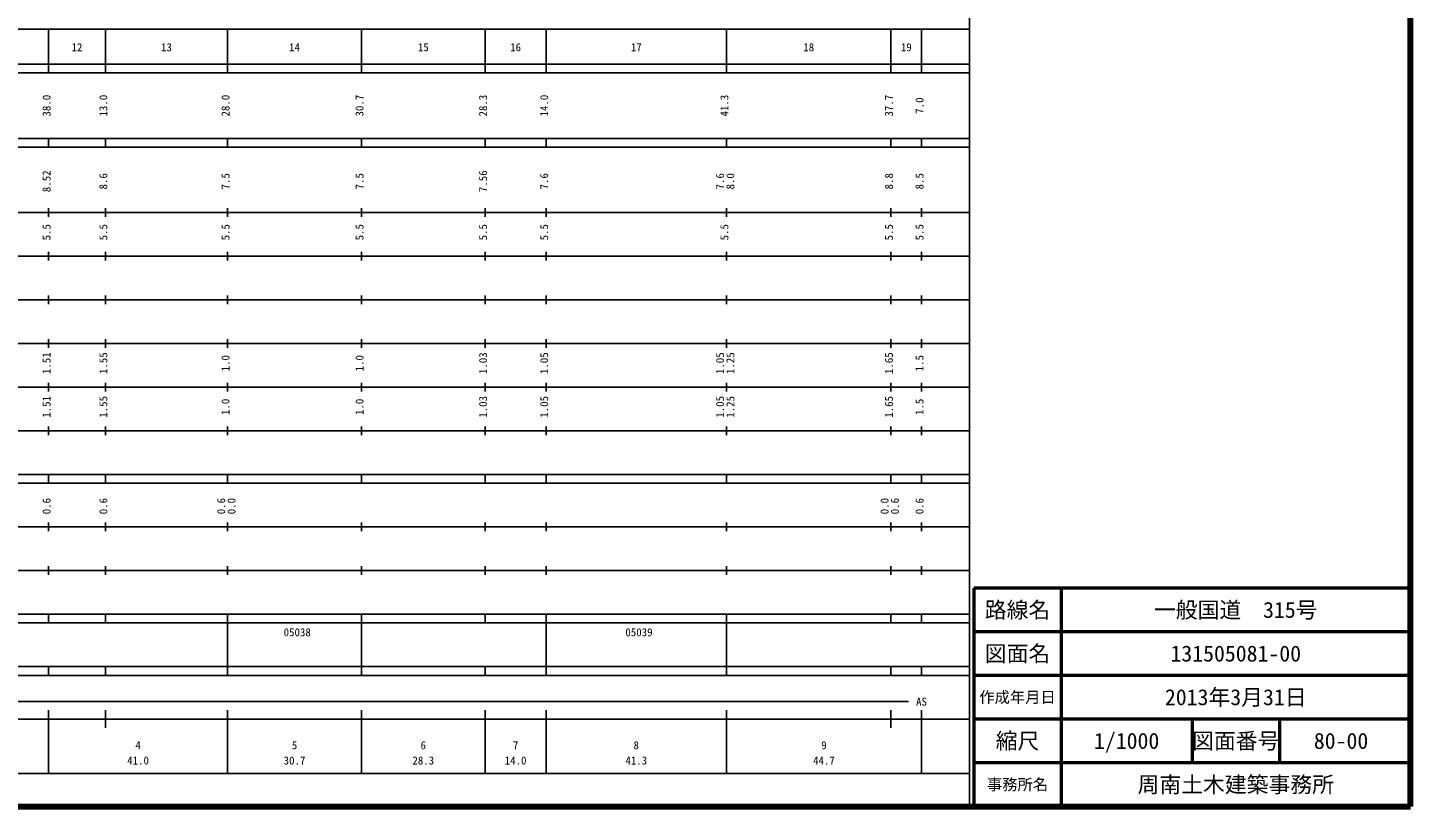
# Model space of a CAD drawing. Units: millimetres on the paper, enlarged 1000 times. Extents: x 40000 to 680000, y 20000 to 380000.
# Drawn here: x 363202 to 680000, y 20000 to 198357 of the extents above; entities that cross this region are included whole.
import ezdxf
from ezdxf.enums import TextEntityAlignment as Align

# ---------------------------------------------------------------- set-up
doc = ezdxf.new("R2010")
doc.units = ezdxf.units.MM
doc.header["$LTSCALE"] = 1000
for name, color, linetype, lineweight in [('M-TTL', 2, 'Continuous', 140), ('M-TTL-BAND', 7, 'Continuous', 25), ('M-TTL-FRAM', 2, 'Continuous', 50), ('M-TTL-LINE', 7, 'Continuous', 50)]:
    doc.layers.add(name, color=color, linetype=linetype, lineweight=lineweight)
doc.layers.add('M-TTL-TXT', color=7, linetype='Continuous')
doc.styles.add('ＭＳ ゴシック', font='')
doc.styles.get('ＭＳ ゴシック').set_extended_font_data('MS Gothic')

msp = doc.modelspace()

# ---------------------------------------------------------------- linework, layer by layer
at = {"layer": 'M-TTL'}
for p, q in [((680000, 20000), (680000, 380000)), ((40000, 20000), (680000, 20000))]:
    msp.add_line(p, q, dxfattribs=at)
at = {"layer": 'M-TTL-BAND'}
for p, q in [((579000, 20000), (579000, 370000)), ((68000, 198000), (579000, 198000)), ((368000, 188000), (368000, 198000)), ((381000, 188000), (381000, 198000)), ((409000, 188000), (409000, 198000)), ((439700, 188000), (439700, 198000)), ((468000, 188000), (468000, 198000)), ((482000, 188000), (482000, 198000)), ((523300, 188000), (523300, 198000)), ((561000, 188000), (561000, 198000)), ((568000, 188000), (568000, 198000)), ((40000, 190000), (579000, 190000)), ((40000, 188000), (579000, 188000)), ((40000, 173000), (579000, 173000)), ((368000, 171000), (368000, 173000)), ((381000, 171000), (381000, 173000)), ((409000, 171000), (409000, 173000)), ((439700, 171000), (439700, 173000)), ((468000, 171000), (468000, 173000)), ((482000, 171000), (482000, 173000)), ((523300, 171000), (523300, 173000)), ((561000, 171000), (561000, 173000)), ((568000, 171000), (568000, 173000)), ((40000, 171000), (579000, 171000)), ((40000, 156000), (579000, 156000)), ((368000, 155000), (368000, 157000)), ((381000, 155000), (381000, 157000)), ((409000, 155000), (409000, 157000)), ((439700, 155000), (439700, 157000)), ((468000, 155000), (468000, 157000)), ((482000, 155000), (482000, 157000)), ((523300, 155000), (523300, 157000)), ((561000, 155000), (561000, 157000)), ((568000, 155000), (568000, 157000)), ((46000, 146000), (579000, 146000)), ((368000, 145000), (368000, 147000)), ((381000, 145000), (381000, 147000)), ((409000, 145000), (409000, 147000)), ((439700, 145000), (439700, 147000)), ((468000, 145000), (468000, 147000)), ((482000, 145000), (482000, 147000)), ((523300, 145000), (523300, 147000)), ((561000, 145000), (561000, 147000)), ((568000, 145000), (568000, 147000)), ((368000, 135000), (368000, 137000)), ((381000, 135000), (381000, 137000)), ((409000, 135000), (409000, 137000)), ((439700, 135000), (439700, 137000)), ((468000, 135000), (468000, 137000)), ((482000, 135000), (482000, 137000)), ((523300, 135000), (523300, 137000)), ((561000, 135000), (561000, 137000)), ((568000, 135000), (568000, 137000)), ((52000, 136000), (579000, 136000)), ((368000, 125000), (368000, 127000)), ((381000, 125000), (381000, 127000)), ((409000, 125000), (409000, 127000)), ((439700, 125000), (439700, 127000)), ((468000, 125000), (468000, 127000)), ((482000, 125000), (482000, 127000)), ((523300, 125000), (523300, 127000)), ((561000, 125000), (561000, 127000)), ((568000, 125000), (568000, 127000)), ((46000, 126000), (579000, 126000)), ((52000, 116000), (579000, 116000)), ((368000, 115000), (368000, 117000)), ((381000, 115000), (381000, 117000)), ((409000, 115000), (409000, 117000)), ((439700, 115000), (439700, 117000)), ((468000, 115000), (468000, 117000)), ((482000, 115000), (482000, 117000)), ((523300, 115000), (523300, 117000)), ((561000, 115000), (561000, 117000)), ((568000, 115000), (568000, 117000)), ((46000, 106000), (579000, 106000)), ((368000, 105000), (368000, 107000)), ((381000, 105000), (381000, 107000)), ((409000, 105000), (409000, 107000)), ((439700, 105000), (439700, 107000)), ((468000, 105000), (468000, 107000)), ((482000, 105000), (482000, 107000)), ((523300, 105000), (523300, 107000)), ((561000, 105000), (561000, 107000)), ((568000, 105000), (568000, 107000)), ((40000, 96000), (579000, 96000)), ((368000, 94000), (368000, 96000)), ((381000, 94000), (381000, 96000)), ((409000, 94000), (409000, 96000)), ((439700, 94000), (439700, 96000)), ((468000, 94000), (468000, 96000)), ((482000, 94000), (482000, 96000)), ((523300, 94000), (523300, 96000)), ((561000, 94000), (561000, 96000)), ((568000, 94000), (568000, 96000)), ((40000, 94000), (579000, 94000)), ((49000, 84000), (579000, 84000)), ((368000, 83000), (368000, 85000)), ((381000, 83000), (381000, 85000)), ((409000, 83000), (409000, 85000)), ((439700, 83000), (439700, 85000)), ((468000, 83000), (468000, 85000)), ((482000, 83000), (482000, 85000)), ((523300, 83000), (523300, 85000)), ((561000, 83000), (561000, 85000)), ((568000, 83000), (568000, 85000)), ((40000, 74000), (579000, 74000)), ((368000, 73000), (368000, 75000)), ((381000, 73000), (381000, 75000)), ((409000, 73000), (409000, 75000)), ((439700, 73000), (439700, 75000)), ((468000, 73000), (468000, 75000)), ((482000, 73000), (482000, 75000)), ((523300, 73000), (523300, 75000)), ((561000, 73000), (561000, 75000)), ((568000, 73000), (568000, 75000)), ((40000, 64000), (579000, 64000)), ((368000, 62000), (368000, 64000)), ((381000, 62000), (381000, 64000)), ((409000, 62000), (409000, 64000)), ((439700, 62000), (439700, 64000)), ((468000, 62000), (468000, 64000)), ((482000, 62000), (482000, 64000)), ((523300, 62000), (523300, 64000)), ((561000, 62000), (561000, 64000)), ((568000, 62000), (568000, 64000)), ((40000, 62000), (579000, 62000)), ((409000, 52000), (409000, 62000)), ((439700, 52000), (439700, 62000)), ((482000, 52000), (482000, 62000)), ((523300, 52000), (523300, 62000)), ((40000, 52000), (579000, 52000)), ((368000, 50000), (368000, 52000)), ((381000, 50000), (381000, 52000)), ((409000, 50000), (409000, 52000)), ((439700, 50000), (439700, 52000)), ((468000, 50000), (468000, 52000)), ((482000, 50000), (482000, 52000)), ((523300, 50000), (523300, 52000)), ((561000, 50000), (561000, 52000)), ((568000, 50000), (568000, 52000)), ((40000, 50000), (579000, 50000)), ((71000, 44000), (565000, 44000)), ((368000, 27500), (368000, 42000)), ((381000, 38000), (381000, 42000)), ((409000, 27500), (409000, 42000)), ((439700, 27500), (439700, 42000)), ((468000, 27500), (468000, 42000)), ((482000, 27500), (482000, 42000)), ((523300, 27500), (523300, 42000)), ((561000, 38000), (561000, 42000)), ((568000, 27500), (568000, 42000)), ((40000, 40000), (579000, 40000)), ((68000, 27500), (579000, 27500))]:
    msp.add_line(p, q, dxfattribs=at)
at = {"layer": 'M-TTL-FRAM'}
for p, q in [((680000, 70000), (580000, 70000)), ((580000, 70000), (580000, 20000))]:
    msp.add_line(p, q, dxfattribs=at)
at = {"layer": 'M-TTL-LINE'}
for p, q in [((600000, 70000), (600000, 20000)), ((680000, 60000), (580000, 60000)), ((680000, 50000), (580000, 50000)), ((680000, 40000), (580000, 40000)), ((630000, 40000), (630000, 30000)), ((650000, 40000), (650000, 30000)), ((680000, 30000), (580000, 30000))]:
    msp.add_line(p, q, dxfattribs=at)

# ---------------------------------------------------------------- texts
at = {"layer": 'M-TTL-BAND', "style": 'ＭＳ ゴシック'}
for s, p in [('12', (374500, 192405)), ('13', (395000, 192405)), ('14', (424350, 192405)), ('15', (453850, 192405)), ('16', (475000, 192405)), ('17', (502650, 192405)), ('18', (542150, 192405)), ('19', (564500, 192405)), ('AS', (568000, 42500)), ('4', (388500, 32523)), ('5', (424350, 32523)), ('6', (453850, 32523)), ('7', (475000, 32523)), ('8', (502650, 32523)), ('9', (545650, 32523)), ('41.0', (388500, 29033)), ('30.7', (424350, 29033)), ('28.3', (453850, 29033)), ('14.0', (475000, 29033)), ('41.3', (502650, 29033)), ('44.7', (545650, 29033))]:
    msp.add_text(s, height=1833, dxfattribs=at).set_placement(p, align=Align.BOTTOM_CENTER)
for s, p in [('38.0', (369000, 180500)), ('13.0', (382000, 180500)), ('28.0', (410000, 180500)), ('30.7', (440700, 180500)), ('28.3', (469000, 180500)), ('14.0', (483000, 180500)), ('41.3', (524300, 180500)), ('37.7', (562000, 180500)), ('7.0', (569000, 180500)), ('8.52', (369000, 163174)), ('8.6', (382000, 163174)), ('7.5', (410000, 163174)), ('7.5', (440700, 163174)), ('7.56', (469000, 163174)), ('7.6', (483000, 163174)), ('7.6', (523300, 163174)), ('8.0', (525670, 163174)), ('8.8', (562000, 163174)), ('8.5', (569000, 163174)), ('5.5', (369000, 151500)), ('5.5', (382000, 151500)), ('5.5', (410000, 151500)), ('5.5', (440700, 151500)), ('5.5', (469000, 151500)), ('5.5', (483000, 151500)), ('5.5', (524300, 151500)), ('5.5', (562000, 151500)), ('5.5', (569000, 151500)), ('1.51', (369000, 121500)), ('1.55', (382000, 121500)), ('1.03', (469000, 121500)), ('1.05', (483000, 121500)), ('1.05', (523300, 121500)), ('1.25', (525670, 121500)), ('1.65', (562000, 121500)), ('1.0', (410000, 121500)), ('1.0', (440700, 121500)), ('1.5', (569000, 121500)), ('1.51', (369000, 111500)), ('1.55', (382000, 111500)), ('1.0', (410000, 111500)), ('1.0', (440700, 111500)), ('1.03', (469000, 111500)), ('1.05', (483000, 111500)), ('1.05', (523300, 111500)), ('1.25', (525670, 111500)), ('1.65', (562000, 111500)), ('1.5', (569000, 111500)), ('0.6', (369000, 88764)), ('0.6', (382000, 88764)), ('0.6', (409000, 88764)), ('0.0', (411370, 88764)), ('0.0', (561000, 88764)), ('0.6', (563370, 88764)), ('0.6', (569000, 88764))]:
    msp.add_text(s, height=1833, rotation=90, dxfattribs=at).set_placement(p, align=Align.BOTTOM_CENTER)
for s, p in [('05038', (421850, 58405)), ('05039', (500150, 58405))]:
    msp.add_text(s, height=1833, dxfattribs=at).set_placement(p, align=Align.BOTTOM_LEFT)
at = {"layer": 'M-TTL-TXT', "style": 'ＭＳ ゴシック'}
for s, height, p in [('路線名', 3666, (590000, 65000)), ('路線名', 3666, (590000, 65000)), ('一般国道\u3000315号', 3666, (640000, 65000)), ('図面名', 3666, (590000, 55000)), ('図面名', 3666, (590000, 55000)), ('131505081-00', 3666, (640000, 55000)), ('作成年月日', 2566, (590000, 45000)), ('作成年月日', 2566, (590000, 45000)), ('2013年3月31日', 3666, (640000, 45000)), ('縮尺', 3666, (590000, 35000)), ('縮尺', 3666, (590000, 35000)), ('1/1000', 3666, (615000, 35000)), ('図面番号', 3666, (640000, 35000)), ('図面番号', 3666, (640000, 35000)), ('80-00', 3666, (664125, 35000)), ('事務所名', 2566, (590000, 25000)), ('事務所名', 2566, (590000, 25000)), ('周南土木建築事務所', 3666, (640000, 25000))]:
    msp.add_text(s, height=height, dxfattribs=at).set_placement(p, align=Align.MIDDLE_CENTER)

doc.saveas('drawing.dxf')
